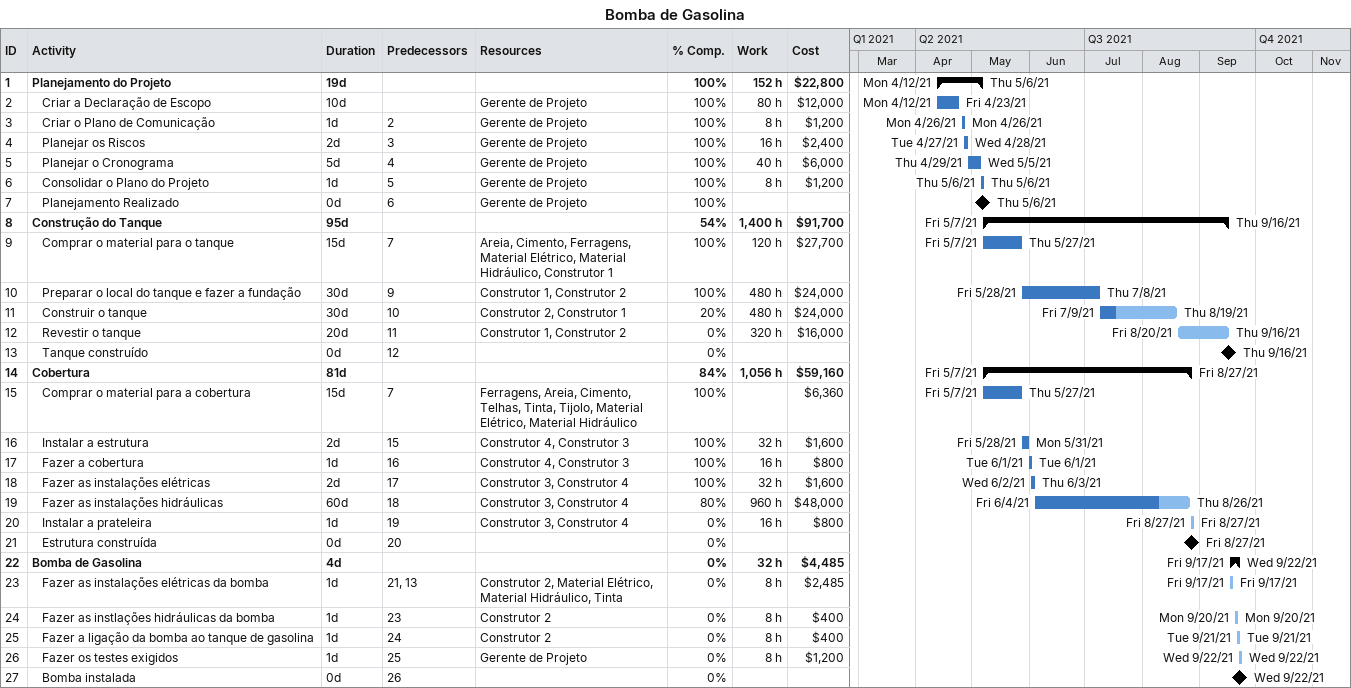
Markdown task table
Bomba de Gasolina

| ID | Level | Task | Duration | Start | Finish | Predecessors | Resources | % complete | Work (h) | Cost ($) |
|---|---|---|---|---|---|---|---|---|---|---|
| 1 | 1 | **Planejamento do Projeto** | 19d | 2021-04-12 | 2021-05-06 |  |  | 100 | 152 | 22800 |
| 2 | 2 | Criar a Declaração de Escopo | 10d | 2021-04-12 | 2021-04-23 |  | Gerente de Projeto | 100 | 80 | 12000 |
| 3 | 2 | Criar o Plano de Comunicação | 1d | 2021-04-26 | 2021-04-26 | 2 | Gerente de Projeto | 100 | 8 | 1200 |
| 4 | 2 | Planejar os Riscos | 2d | 2021-04-27 | 2021-04-28 | 3 | Gerente de Projeto | 100 | 16 | 2400 |
| 5 | 2 | Planejar o Cronograma | 5d | 2021-04-29 | 2021-05-05 | 4 | Gerente de Projeto | 100 | 40 | 6000 |
| 6 | 2 | Consolidar o Plano do Projeto | 1d | 2021-05-06 | 2021-05-06 | 5 | Gerente de Projeto | 100 | 8 | 1200 |
| 7 | 2 | Planejamento Realizado | 0d | 2021-05-06 | 2021-05-06 | 6 | Gerente de Projeto | 100 |  |  |
| 8 | 1 | **Construção do Tanque** | 95d | 2021-05-07 | 2021-09-16 |  |  | 54 | 1400 | 91700 |
| 9 | 2 | Comprar o material para o tanque | 15d | 2021-05-07 | 2021-05-27 | 7 | Areia, Cimento, Ferragens, Material Elétrico, Material Hidráulico, Construtor 1 | 100 | 120 | 27700 |
| 10 | 2 | Preparar o local do tanque e fazer a fundação | 30d | 2021-05-28 | 2021-07-08 | 9 | Construtor 1, Construtor 2 | 100 | 480 | 24000 |
| 11 | 2 | Construir o tanque | 30d | 2021-07-09 | 2021-08-19 | 10 | Construtor 2, Construtor 1 | 20 | 480 | 24000 |
| 12 | 2 | Revestir o tanque | 20d | 2021-08-20 | 2021-09-16 | 11 | Construtor 1, Construtor 2 | 0 | 320 | 16000 |
| 13 | 2 | Tanque construído | 0d | 2021-09-16 | 2021-09-16 | 12 |  | 0 |  |  |
| 14 | 1 | **Cobertura** | 81d | 2021-05-07 | 2021-08-27 |  |  | 84 | 1056 | 59160 |
| 15 | 2 | Comprar o material para a cobertura | 15d | 2021-05-07 | 2021-05-27 | 7 | Ferragens, Areia, Cimento, Telhas, Tinta, Tijolo, Material Elétrico, Material Hidráulico | 100 |  | 6360 |
| 16 | 2 | Instalar a estrutura | 2d | 2021-05-28 | 2021-05-31 | 15 | Construtor 4, Construtor 3 | 100 | 32 | 1600 |
| 17 | 2 | Fazer a cobertura | 1d | 2021-06-01 | 2021-06-01 | 16 | Construtor 4, Construtor 3 | 100 | 16 | 800 |
| 18 | 2 | Fazer as instalações elétricas | 2d | 2021-06-02 | 2021-06-03 | 17 | Construtor 3, Construtor 4 | 100 | 32 | 1600 |
| 19 | 2 | Fazer as instalações hidráulicas | 60d | 2021-06-04 | 2021-08-26 | 18 | Construtor 3, Construtor 4 | 80 | 960 | 48000 |
| 20 | 2 | Instalar a prateleira | 1d | 2021-08-27 | 2021-08-27 | 19 | Construtor 3, Construtor 4 | 0 | 16 | 800 |
| 21 | 2 | Estrutura construída | 0d | 2021-08-27 | 2021-08-27 | 20 |  | 0 |  |  |
| 22 | 1 | **Bomba de Gasolina** | 4d | 2021-09-17 | 2021-09-22 |  |  | 0 | 32 | 4485 |
| 23 | 2 | Fazer as instalações elétricas da bomba | 1d | 2021-09-17 | 2021-09-17 | 21, 13 | Construtor 2, Material Elétrico, Material Hidráulico, Tinta | 0 | 8 | 2485 |
| 24 | 2 | Fazer as instlações hidráulicas da bomba | 1d | 2021-09-20 | 2021-09-20 | 23 | Construtor 2 | 0 | 8 | 400 |
| 25 | 2 | Fazer a ligação da bomba ao tanque de gasolina | 1d | 2021-09-21 | 2021-09-21 | 24 | Construtor 2 | 0 | 8 | 400 |
| 26 | 2 | Fazer os testes exigidos | 1d | 2021-09-22 | 2021-09-22 | 25 | Gerente de Projeto | 0 | 8 | 1200 |
| 27 | 2 | Bomba instalada | 0d | 2021-09-22 | 2021-09-22 | 26 |  | 0 |  |  |
